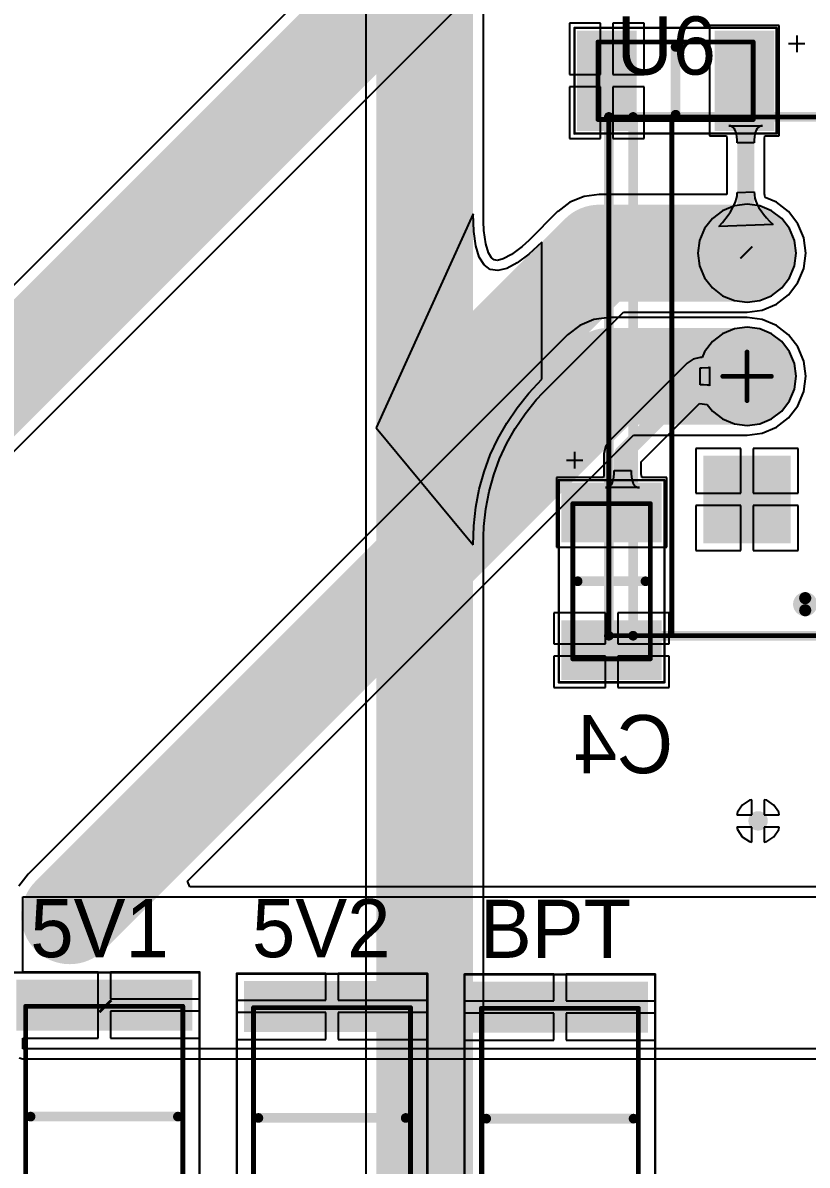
# Model space of a CAD drawing. Header units: millimetres. Extents: x 0.26 to 7.33, y 1.06 to 4.59.
# Drawn here: x 0.868 to 1.505, y 2.622 to 3.55 of the extents above; entities that cross this region are included whole.
import ezdxf

# ---------------------------------------------------------------- set-up
doc = ezdxf.new("R2010")
doc.units = ezdxf.units.MM
doc.header["$MEASUREMENT"] = 0
for name, color, linetype in [('BottomLayer', 5, 'Continuous'), ('BottomOverlay', 54, 'Continuous'), ('BottomPaste', 16, 'Continuous'), ('BottomSolder', 6, 'Continuous'), ('Mechanical13', 56, 'Continuous'), ('Mechanical15', 56, 'Continuous'), ('Mechanical16', 56, 'Continuous'), ('MultiLayer', 9, 'Continuous'), ('PadHoleLayer', 156, 'Continuous'), ('TopLayer', 1, 'Continuous'), ('TopOverlay', 2, 'Continuous'), ('TopPaste', 8, 'Continuous'), ('TopSolder', 216, 'Continuous'), ('ViaHoleLayer', 16, 'Continuous')]:
    doc.layers.add(name, color=color, linetype=linetype)

# ---------------------------------------------------------------- blocks, each defined once
blk = doc.blocks.new('FUSC4632X85N_33')
at = {"layer": 'Mechanical15', "const_width": 0.00394}
for points in [[(-0.08957, -0.06378), (-0.08957, 0.06378)], [(0.08957, 0.06378), (-0.08957, 0.06378)], [(0.08957, -0.06378), (0.08957, 0.06378)], [(0.08957, -0.06378), (-0.08957, -0.06378)]]:
    blk.add_lwpolyline(points, dxfattribs=at)
at = {"layer": 'Mechanical15', "const_width": 0.00197}
for points in [[(-0.09055, 0.06378, 1), (-0.08858, 0.06378, 1)], [(-0.09055, 0.06378, 1), (-0.08858, 0.06378, 1)], [(0.08858, 0.06378, 1), (0.09055, 0.06378, 1)], [(0.08858, 0.06378, 1), (0.09055, 0.06378, 1)], [(-0.09055, -0.06378, 1), (-0.08858, -0.06378, 1)], [(-0.09055, -0.06378, 1), (-0.08858, -0.06378, 1)], [(0.08858, -0.06378, 1), (0.09055, -0.06378, 1)], [(0.08858, -0.06378, 1), (0.09055, -0.06378, 1)]]:
    blk.add_lwpolyline(points, format="xyb", close=True, dxfattribs=at)
at = {"layer": 'Mechanical16', "const_width": 0.00197}
for points in [[(-0.11713, -0.07736), (-0.11713, 0.07736)], [(0.11713, 0.07736), (-0.11713, 0.07736)], [(0.11713, -0.07736), (0.11713, 0.07736)], [(0.11713, -0.07736), (-0.11713, -0.07736)]]:
    blk.add_lwpolyline(points, dxfattribs=at)
at = {"layer": 'Mechanical16', "const_width": 0.000984}
for points in [[(-0.11762, 0.07736, 1), (-0.11663, 0.07736, 1)], [(-0.11762, 0.07736, 1), (-0.11663, 0.07736, 1)], [(0.11663, 0.07736, 1), (0.11762, 0.07736, 1)], [(0.11663, 0.07736, 1), (0.11762, 0.07736, 1)], [(-0.11762, -0.07736, 1), (-0.11663, -0.07736, 1)], [(-0.11762, -0.07736, 1), (-0.11663, -0.07736, 1)], [(0.11663, -0.07736, 1), (0.11762, -0.07736, 1)], [(0.11663, -0.07736, 1), (0.11762, -0.07736, 1)]]:
    blk.add_lwpolyline(points, format="xyb", close=True, dxfattribs=at)
at = {"layer": 'TopLayer'}
for points in [[(-0.07382, -0.06752), (-0.07382, 0.06752), (-0.10728, -0.06752), (-0.10728, 0.06752)], [(0.10728, -0.06752), (0.10728, 0.06752), (0.07382, -0.06752), (0.07382, 0.06752)]]:
    blk.add_solid(points, dxfattribs=at)
at = {"layer": 'TopOverlay', "const_width": 0.00787}
blk.add_lwpolyline([(0, -0.05984), (0, 0.05984)], dxfattribs=at)
at = {"layer": 'TopOverlay', "const_width": 0.00394}
for points in [[(-0.00197, 0.05984, 1), (0.00197, 0.05984, 1)], [(-0.00197, -0.05984, 1), (0.00197, -0.05984, 1)]]:
    blk.add_lwpolyline(points, format="xyb", close=True, dxfattribs=at)
at = {"layer": 'TopPaste'}
for points in [[(-0.07382, -0.06752), (-0.07382, 0.06752), (-0.10728, -0.06752), (-0.10728, 0.06752)], [(0.10728, -0.06752), (0.10728, 0.06752), (0.07382, -0.06752), (0.07382, 0.06752)]]:
    blk.add_solid(points, dxfattribs=at)
at = {"layer": 'TopSolder'}
for points in [[(-0.06982, -0.07152), (-0.06982, 0.07152), (-0.11128, -0.07152), (-0.11128, 0.07152)], [(0.11128, -0.07152), (0.11128, 0.07152), (0.06982, -0.07152), (0.06982, 0.07152)]]:
    blk.add_solid(points, dxfattribs=at)
blk = doc.blocks.new('FUSC4632X85N_34')
at = {"layer": 'Mechanical15', "const_width": 0.00394}
for points in [[(-0.08957, -0.06378), (-0.08957, 0.06378)], [(0.08957, 0.06378), (-0.08957, 0.06378)], [(0.08957, -0.06378), (0.08957, 0.06378)], [(0.08957, -0.06378), (-0.08957, -0.06378)]]:
    blk.add_lwpolyline(points, dxfattribs=at)
at = {"layer": 'Mechanical15', "const_width": 0.00197}
for points in [[(-0.09055, 0.06378, 1), (-0.08858, 0.06378, 1)], [(-0.09055, 0.06378, 1), (-0.08858, 0.06378, 1)], [(0.08858, 0.06378, 1), (0.09055, 0.06378, 1)], [(0.08858, 0.06378, 1), (0.09055, 0.06378, 1)], [(-0.09055, -0.06378, 1), (-0.08858, -0.06378, 1)], [(-0.09055, -0.06378, 1), (-0.08858, -0.06378, 1)], [(0.08858, -0.06378, 1), (0.09055, -0.06378, 1)], [(0.08858, -0.06378, 1), (0.09055, -0.06378, 1)]]:
    blk.add_lwpolyline(points, format="xyb", close=True, dxfattribs=at)
at = {"layer": 'Mechanical16', "const_width": 0.00197}
for points in [[(-0.11713, -0.07736), (-0.11713, 0.07736)], [(0.11713, 0.07736), (-0.11713, 0.07736)], [(0.11713, -0.07736), (0.11713, 0.07736)], [(0.11713, -0.07736), (-0.11713, -0.07736)]]:
    blk.add_lwpolyline(points, dxfattribs=at)
at = {"layer": 'Mechanical16', "const_width": 0.000984}
for points in [[(-0.11762, 0.07736, 1), (-0.11663, 0.07736, 1)], [(-0.11762, 0.07736, 1), (-0.11663, 0.07736, 1)], [(0.11663, 0.07736, 1), (0.11762, 0.07736, 1)], [(0.11663, 0.07736, 1), (0.11762, 0.07736, 1)], [(-0.11762, -0.07736, 1), (-0.11663, -0.07736, 1)], [(-0.11762, -0.07736, 1), (-0.11663, -0.07736, 1)], [(0.11663, -0.07736, 1), (0.11762, -0.07736, 1)], [(0.11663, -0.07736, 1), (0.11762, -0.07736, 1)]]:
    blk.add_lwpolyline(points, format="xyb", close=True, dxfattribs=at)
at = {"layer": 'TopLayer'}
for points in [[(-0.07382, -0.06752), (-0.07382, 0.06752), (-0.10728, -0.06752), (-0.10728, 0.06752)], [(0.10728, -0.06752), (0.10728, 0.06752), (0.07382, -0.06752), (0.07382, 0.06752)]]:
    blk.add_solid(points, dxfattribs=at)
at = {"layer": 'TopOverlay', "const_width": 0.00787}
blk.add_lwpolyline([(0, -0.05984), (0, 0.05984)], dxfattribs=at)
at = {"layer": 'TopOverlay', "const_width": 0.00394}
for points in [[(-0.00197, 0.05984, 1), (0.00197, 0.05984, 1)], [(-0.00197, -0.05984, 1), (0.00197, -0.05984, 1)]]:
    blk.add_lwpolyline(points, format="xyb", close=True, dxfattribs=at)
at = {"layer": 'TopPaste'}
for points in [[(-0.07382, -0.06752), (-0.07382, 0.06752), (-0.10728, -0.06752), (-0.10728, 0.06752)], [(0.10728, -0.06752), (0.10728, 0.06752), (0.07382, -0.06752), (0.07382, 0.06752)]]:
    blk.add_solid(points, dxfattribs=at)
at = {"layer": 'TopSolder'}
for points in [[(-0.06982, -0.07152), (-0.06982, 0.07152), (-0.11128, -0.07152), (-0.11128, 0.07152)], [(0.11128, -0.07152), (0.11128, 0.07152), (0.06982, -0.07152), (0.06982, 0.07152)]]:
    blk.add_solid(points, dxfattribs=at)
blk = doc.blocks.new('FUSC4632X85N_38')
at = {"layer": 'Mechanical15', "const_width": 0.00394}
for points in [[(-0.08957, -0.06378), (-0.08957, 0.06378)], [(0.08957, 0.06378), (-0.08957, 0.06378)], [(0.08957, -0.06378), (0.08957, 0.06378)], [(0.08957, -0.06378), (-0.08957, -0.06378)]]:
    blk.add_lwpolyline(points, dxfattribs=at)
at = {"layer": 'Mechanical15', "const_width": 0.00197}
for points in [[(-0.09055, 0.06378, 1), (-0.08858, 0.06378, 1)], [(-0.09055, 0.06378, 1), (-0.08858, 0.06378, 1)], [(0.08858, 0.06378, 1), (0.09055, 0.06378, 1)], [(0.08858, 0.06378, 1), (0.09055, 0.06378, 1)], [(-0.09055, -0.06378, 1), (-0.08858, -0.06378, 1)], [(-0.09055, -0.06378, 1), (-0.08858, -0.06378, 1)], [(0.08858, -0.06378, 1), (0.09055, -0.06378, 1)], [(0.08858, -0.06378, 1), (0.09055, -0.06378, 1)]]:
    blk.add_lwpolyline(points, format="xyb", close=True, dxfattribs=at)
at = {"layer": 'Mechanical16', "const_width": 0.00197}
for points in [[(-0.11713, -0.07736), (-0.11713, 0.07736)], [(0.11713, 0.07736), (-0.11713, 0.07736)], [(0.11713, -0.07736), (0.11713, 0.07736)], [(0.11713, -0.07736), (-0.11713, -0.07736)]]:
    blk.add_lwpolyline(points, dxfattribs=at)
at = {"layer": 'Mechanical16', "const_width": 0.000984}
for points in [[(-0.11762, 0.07736, 1), (-0.11663, 0.07736, 1)], [(-0.11762, 0.07736, 1), (-0.11663, 0.07736, 1)], [(0.11663, 0.07736, 1), (0.11762, 0.07736, 1)], [(0.11663, 0.07736, 1), (0.11762, 0.07736, 1)], [(-0.11762, -0.07736, 1), (-0.11663, -0.07736, 1)], [(-0.11762, -0.07736, 1), (-0.11663, -0.07736, 1)], [(0.11663, -0.07736, 1), (0.11762, -0.07736, 1)], [(0.11663, -0.07736, 1), (0.11762, -0.07736, 1)]]:
    blk.add_lwpolyline(points, format="xyb", close=True, dxfattribs=at)
at = {"layer": 'TopLayer'}
for points in [[(-0.07382, -0.06752), (-0.07382, 0.06752), (-0.10728, -0.06752), (-0.10728, 0.06752)], [(0.10728, -0.06752), (0.10728, 0.06752), (0.07382, -0.06752), (0.07382, 0.06752)]]:
    blk.add_solid(points, dxfattribs=at)
at = {"layer": 'TopOverlay', "const_width": 0.00787}
blk.add_lwpolyline([(0, -0.05984), (0, 0.05984)], dxfattribs=at)
at = {"layer": 'TopOverlay', "const_width": 0.00394}
for points in [[(-0.00197, 0.05984, 1), (0.00197, 0.05984, 1)], [(-0.00197, -0.05984, 1), (0.00197, -0.05984, 1)]]:
    blk.add_lwpolyline(points, format="xyb", close=True, dxfattribs=at)
at = {"layer": 'TopPaste'}
for points in [[(-0.07382, -0.06752), (-0.07382, 0.06752), (-0.10728, -0.06752), (-0.10728, 0.06752)], [(0.10728, -0.06752), (0.10728, 0.06752), (0.07382, -0.06752), (0.07382, 0.06752)]]:
    blk.add_solid(points, dxfattribs=at)
at = {"layer": 'TopSolder'}
for points in [[(-0.06982, -0.07152), (-0.06982, 0.07152), (-0.11128, -0.07152), (-0.11128, 0.07152)], [(0.11128, -0.07152), (0.11128, 0.07152), (0.06982, -0.07152), (0.06982, 0.07152)]]:
    blk.add_solid(points, dxfattribs=at)
blk = doc.blocks.new('P__C__1206_B_43')
at = {"layer": 'BottomLayer'}
for points in [[(-0.07618, 0.03681), (-0.07618, -0.03681), (-0.03563, 0.03681), (-0.03563, -0.03681)], [(0.03563, 0.03681), (0.03563, -0.03681), (0.07618, 0.03681), (0.07618, -0.03681)]]:
    blk.add_solid(points, dxfattribs=at)
at = {"layer": 'BottomOverlay'}
for p, q in [((-0.09834, -0.03666), (-0.09834, -0.02333)), ((-0.105, -0.03), (-0.09167, -0.03))]:
    blk.add_line(p, q, dxfattribs=at)
at = {"layer": 'BottomOverlay', "const_width": 0.00787}
blk.add_lwpolyline([(0, -0.02756), (0, 0.02756)], dxfattribs=at)
at = {"layer": 'BottomOverlay', "const_width": 0.00394}
for points in [[(-0.00197, 0.02756, 1), (0.00197, 0.02756, 1)], [(-0.00197, -0.02756, 1), (0.00197, -0.02756, 1)]]:
    blk.add_lwpolyline(points, format="xyb", close=True, dxfattribs=at)
at = {"layer": 'BottomPaste'}
for points in [[(-0.07618, 0.03681), (-0.07618, -0.03681), (-0.03563, 0.03681), (-0.03563, -0.03681)], [(0.03563, 0.03681), (0.03563, -0.03681), (0.07618, 0.03681), (0.07618, -0.03681)]]:
    blk.add_solid(points, dxfattribs=at)
at = {"layer": 'BottomSolder'}
for points in [[(-0.08018, 0.04081), (-0.08018, -0.04081), (-0.03163, 0.04081), (-0.03163, -0.04081)], [(0.03163, 0.04081), (0.03163, -0.04081), (0.08018, 0.04081), (0.08018, -0.04081)]]:
    blk.add_solid(points, dxfattribs=at)
at = {"layer": 'Mechanical15', "const_width": 0.00394}
for points in [[(0.06299, 0.0315), (-0.06299, 0.0315)], [(-0.06299, -0.0315), (-0.06299, 0.0315)], [(0.06299, -0.0315), (0.06299, 0.0315)], [(0.06299, -0.0315), (-0.06299, -0.0315)]]:
    blk.add_lwpolyline(points, dxfattribs=at)
at = {"layer": 'Mechanical15', "const_width": 0.00197}
for points in [[(-0.06398, 0.0315, 1), (-0.06201, 0.0315, 1)], [(-0.06398, 0.0315, 1), (-0.06201, 0.0315, 1)], [(0.06201, 0.0315, 1), (0.06398, 0.0315, 1)], [(0.06201, 0.0315, 1), (0.06398, 0.0315, 1)], [(-0.06398, -0.0315, 1), (-0.06201, -0.0315, 1)], [(-0.06398, -0.0315, 1), (-0.06201, -0.0315, 1)], [(0.06201, -0.0315, 1), (0.06398, -0.0315, 1)], [(0.06201, -0.0315, 1), (0.06398, -0.0315, 1)]]:
    blk.add_lwpolyline(points, format="xyb", close=True, dxfattribs=at)
at = {"layer": 'Mechanical16', "const_width": 0.00197}
for points in [[(0.08209, 0.04291), (-0.08209, 0.04291)], [(-0.08209, -0.04291), (-0.08209, 0.04291)], [(0.08209, -0.04291), (0.08209, 0.04291)], [(0.08209, -0.04291), (-0.08209, -0.04291)]]:
    blk.add_lwpolyline(points, dxfattribs=at)
at = {"layer": 'Mechanical16', "const_width": 0.000984}
for points in [[(-0.08258, 0.04291, 1), (-0.08159, 0.04291, 1)], [(-0.08258, 0.04291, 1), (-0.08159, 0.04291, 1)], [(0.08159, 0.04291, 1), (0.08258, 0.04291, 1)], [(0.08159, 0.04291, 1), (0.08258, 0.04291, 1)], [(-0.08258, -0.04291, 1), (-0.08159, -0.04291, 1)], [(-0.08258, -0.04291, 1), (-0.08159, -0.04291, 1)], [(0.08159, -0.04291, 1), (0.08258, -0.04291, 1)], [(0.08159, -0.04291, 1), (0.08258, -0.04291, 1)]]:
    blk.add_lwpolyline(points, format="xyb", close=True, dxfattribs=at)
blk = doc.blocks.new('P__C__1206_B_54')
at = {"layer": 'BottomLayer'}
for points in [[(-0.07618, 0.03681), (-0.07618, -0.03681), (-0.03563, 0.03681), (-0.03563, -0.03681)], [(0.03563, 0.03681), (0.03563, -0.03681), (0.07618, 0.03681), (0.07618, -0.03681)]]:
    blk.add_solid(points, dxfattribs=at)
at = {"layer": 'BottomOverlay'}
for p, q in [((-0.09834, -0.03666), (-0.09834, -0.02333)), ((-0.105, -0.03), (-0.09167, -0.03))]:
    blk.add_line(p, q, dxfattribs=at)
at = {"layer": 'BottomOverlay', "const_width": 0.00787}
blk.add_lwpolyline([(0, 0.02756), (0, -0.02756)], dxfattribs=at)
at = {"layer": 'BottomOverlay', "const_width": 0.00394}
for points in [[(-0.00197, 0.02756, 1), (0.00197, 0.02756, 1)], [(-0.00197, -0.02756, 1), (0.00197, -0.02756, 1)]]:
    blk.add_lwpolyline(points, format="xyb", close=True, dxfattribs=at)
at = {"layer": 'BottomPaste'}
for points in [[(-0.07618, 0.03681), (-0.07618, -0.03681), (-0.03563, 0.03681), (-0.03563, -0.03681)], [(0.03563, 0.03681), (0.03563, -0.03681), (0.07618, 0.03681), (0.07618, -0.03681)]]:
    blk.add_solid(points, dxfattribs=at)
at = {"layer": 'BottomSolder'}
for points in [[(-0.08018, 0.04081), (-0.08018, -0.04081), (-0.03163, 0.04081), (-0.03163, -0.04081)], [(0.03163, 0.04081), (0.03163, -0.04081), (0.08018, 0.04081), (0.08018, -0.04081)]]:
    blk.add_solid(points, dxfattribs=at)
at = {"layer": 'Mechanical15', "const_width": 0.00394}
for points in [[(0.06299, 0.0315), (-0.06299, 0.0315)], [(-0.06299, 0.0315), (-0.06299, -0.0315)], [(0.06299, 0.0315), (0.06299, -0.0315)], [(0.06299, -0.0315), (-0.06299, -0.0315)]]:
    blk.add_lwpolyline(points, dxfattribs=at)
at = {"layer": 'Mechanical15', "const_width": 0.00197}
for points in [[(-0.06398, 0.0315, 1), (-0.06201, 0.0315, 1)], [(-0.06398, 0.0315, 1), (-0.06201, 0.0315, 1)], [(0.06201, 0.0315, 1), (0.06398, 0.0315, 1)], [(0.06201, 0.0315, 1), (0.06398, 0.0315, 1)], [(-0.06398, -0.0315, 1), (-0.06201, -0.0315, 1)], [(-0.06398, -0.0315, 1), (-0.06201, -0.0315, 1)], [(0.06201, -0.0315, 1), (0.06398, -0.0315, 1)], [(0.06201, -0.0315, 1), (0.06398, -0.0315, 1)]]:
    blk.add_lwpolyline(points, format="xyb", close=True, dxfattribs=at)
at = {"layer": 'Mechanical16', "const_width": 0.00197}
for points in [[(0.08209, 0.04291), (-0.08209, 0.04291)], [(-0.08209, 0.04291), (-0.08209, -0.04291)], [(0.08209, 0.04291), (0.08209, -0.04291)], [(0.08209, -0.04291), (-0.08209, -0.04291)]]:
    blk.add_lwpolyline(points, dxfattribs=at)
at = {"layer": 'Mechanical16', "const_width": 0.000984}
for points in [[(-0.08258, 0.04291, 1), (-0.08159, 0.04291, 1)], [(-0.08258, 0.04291, 1), (-0.08159, 0.04291, 1)], [(0.08159, 0.04291, 1), (0.08258, 0.04291, 1)], [(0.08159, 0.04291, 1), (0.08258, 0.04291, 1)], [(-0.08258, -0.04291, 1), (-0.08159, -0.04291, 1)], [(-0.08258, -0.04291, 1), (-0.08159, -0.04291, 1)], [(0.08159, -0.04291, 1), (0.08258, -0.04291, 1)], [(0.08159, -0.04291, 1), (0.08258, -0.04291, 1)]]:
    blk.add_lwpolyline(points, format="xyb", close=True, dxfattribs=at)
blk = doc.blocks.new('T03B_133')
at = {"layer": 'BottomLayer', "const_width": 0.0315}
for points in [[(-0.01575, 0, 1), (0.01575, 0, 1)], [(0.08425, 0, 1), (0.11575, 0, 1)]]:
    blk.add_lwpolyline(points, format="xyb", close=True, dxfattribs=at)
at = {"layer": 'BottomLayer'}
blk.add_solid([(-0.1315, -0.0315), (-0.0685, -0.0315), (-0.1315, 0.0315), (-0.0685, 0.0315)], dxfattribs=at)
at = {"layer": 'BottomSolder', "const_width": 0.0355}
for points in [[(-0.01775, 0, 1), (0.01775, 0, 1)], [(0.08225, 0, 1), (0.11775, 0, 1)]]:
    blk.add_lwpolyline(points, format="xyb", close=True, dxfattribs=at)
at = {"layer": 'BottomSolder'}
blk.add_solid([(-0.1355, -0.0355), (-0.0645, -0.0355), (-0.1355, 0.0355), (-0.0645, 0.0355)], dxfattribs=at)
at = {"layer": 'Mechanical13', "const_width": 0.00394}
for points in [[(-0.21063, 0.1122), (0.21063, 0.1122)], [(-0.21063, 0.1122), (-0.21063, -0.07283)], [(0.21063, 0.1122), (0.21063, -0.07283)], [(-0.21063, 0.06102), (0.21063, 0.06102)], [(-0.21063, -0.07283), (0.21063, -0.07283)]]:
    blk.add_lwpolyline(points, dxfattribs=at)
at = {"layer": 'Mechanical13', "const_width": 0.00197}
for points in [[(-0.21161, 0.1122, 1), (-0.20965, 0.1122, 1)], [(-0.21161, 0.1122, 1), (-0.20965, 0.1122, 1)], [(0.20965, 0.1122, 1), (0.21161, 0.1122, 1)], [(0.20965, 0.1122, 1), (0.21161, 0.1122, 1)], [(-0.21161, 0.06102, 1), (-0.20965, 0.06102, 1)], [(0.20965, 0.06102, 1), (0.21161, 0.06102, 1)], [(-0.21161, -0.07283, 1), (-0.20965, -0.07283, 1)], [(-0.21161, -0.07283, 1), (-0.20965, -0.07283, 1)], [(0.20965, -0.07283, 1), (0.21161, -0.07283, 1)], [(0.20965, -0.07283, 1), (0.21161, -0.07283, 1)]]:
    blk.add_lwpolyline(points, format="xyb", close=True, dxfattribs=at)
at = {"layer": 'Mechanical15', "const_width": 0.00394}
for points in [[(0, 0.01969), (0, -0.01969)], [(-0.01969, 0), (0.01969, 0)]]:
    blk.add_lwpolyline(points, dxfattribs=at)
at = {"layer": 'Mechanical15', "const_width": 0.00197}
for points in [[(-0.00098, 0.01969, 1), (0.00098, 0.01969, 1)], [(-0.02067, 0, 1), (-0.0187, 0, 1)], [(0.0187, 0, 1), (0.02067, 0, 1)], [(-0.00098, -0.01969, 1), (0.00098, -0.01969, 1)]]:
    blk.add_lwpolyline(points, format="xyb", close=True, dxfattribs=at)
at = {"layer": 'MultiLayer', "const_width": 0.0315}
for points in [[(-0.01575, 0, 1), (0.01575, 0, 1)], [(0.08425, 0, 1), (0.11575, 0, 1)]]:
    blk.add_lwpolyline(points, format="xyb", close=True, dxfattribs=at)
at = {"layer": 'MultiLayer'}
blk.add_solid([(-0.1315, -0.0315), (-0.0685, -0.0315), (-0.1315, 0.0315), (-0.0685, 0.0315)], dxfattribs=at)
at = {"layer": 'PadHoleLayer', "const_width": 0.01969}
for points in [[(-0.10984, 0, 1), (-0.09016, 0, 1)], [(-0.00984, 0, 1), (0.00984, 0, 1)], [(0.09016, 0, 1), (0.10984, 0, 1)]]:
    blk.add_lwpolyline(points, format="xyb", close=True, dxfattribs=at)
at = {"layer": 'TopLayer', "const_width": 0.0315}
for points in [[(-0.01575, 0, 1), (0.01575, 0, 1)], [(0.08425, 0, 1), (0.11575, 0, 1)]]:
    blk.add_lwpolyline(points, format="xyb", close=True, dxfattribs=at)
at = {"layer": 'TopLayer'}
blk.add_solid([(-0.1315, -0.0315), (-0.0685, -0.0315), (-0.1315, 0.0315), (-0.0685, 0.0315)], dxfattribs=at)
at = {"layer": 'TopOverlay', "const_width": 0.00787}
for points in [[(-0.21063, 0.1122), (-0.21063, -0.07283)], [(-0.21063, 0.1122), (0.21063, 0.1122)], [(0.21063, 0.1122), (0.21063, -0.07283)], [(-0.21063, 0.09252), (0.21063, 0.09252)], [(-0.21063, -0.07283), (0.21063, -0.07283)]]:
    blk.add_lwpolyline(points, dxfattribs=at)
at = {"layer": 'TopOverlay'}
for points, const_width in [([(-0.2126, 0.1122, 1), (-0.20866, 0.1122, 1)], 0.00394), ([(-0.2126, 0.1122, 1), (-0.20866, 0.1122, 1)], 0.00394), ([(0.20866, 0.1122, 1), (0.2126, 0.1122, 1)], 0.00394), ([(0.20866, 0.1122, 1), (0.2126, 0.1122, 1)], 0.00394), ([(-0.2126, 0.09252, 1), (-0.20866, 0.09252, 1)], 0.00394), ([(0.20866, 0.09252, 1), (0.2126, 0.09252, 1)], 0.00394), ([(-0.18012, -0.04724, 1), (-0.18996, -0.04724, 1)], 0.00984), ([(-0.19242, -0.04724, 1), (-0.1875, -0.04724, 1)], 0.00492), ([(-0.18258, -0.04724, 1), (-0.17766, -0.04724, 1)], 0.00492), ([(-0.2126, -0.07283, 1), (-0.20866, -0.07283, 1)], 0.00394), ([(-0.2126, -0.07283, 1), (-0.20866, -0.07283, 1)], 0.00394), ([(0.20866, -0.07283, 1), (0.2126, -0.07283, 1)], 0.00394), ([(0.20866, -0.07283, 1), (0.2126, -0.07283, 1)], 0.00394)]:
    blk.add_lwpolyline(points, format="xyb", close=True, dxfattribs=dict(at, const_width=const_width))
at = {"layer": 'TopSolder', "const_width": 0.0355}
for points in [[(-0.01775, 0, 1), (0.01775, 0, 1)], [(0.08225, 0, 1), (0.11775, 0, 1)]]:
    blk.add_lwpolyline(points, format="xyb", close=True, dxfattribs=at)
at = {"layer": 'TopSolder'}
blk.add_solid([(-0.1355, -0.0355), (-0.0645, -0.0355), (-0.1355, 0.0355), (-0.0645, 0.0355)], dxfattribs=at)

msp = doc.modelspace()

# ---------------------------------------------------------------- linework, layer by layer
at = {"layer": 'BottomLayer'}
for p, q in [((1.14642, 3.7172), (1.14642, 3.239)), ((1.24198, 3.38862), (1.24198, 3.69741)), ((1.33709, 3.54981), (1.31182, 3.54981)), ((1.31182, 3.54981), (1.31182, 3.508)), ((1.33709, 3.508), (1.33709, 3.54981)), ((1.37237, 3.54981), (1.34709, 3.54981)), ((1.34709, 3.54981), (1.34709, 3.508)), ((1.37237, 3.508), (1.37237, 3.54981)), ((1.48218, 3.54781), (1.42563, 3.54781)), ((1.42563, 3.54781), (1.42563, 3.45819)), ((1.48218, 3.45819), (1.48218, 3.54781)), ((1.31182, 3.508), (1.33709, 3.508)), ((1.34709, 3.508), (1.37237, 3.508)), ((1.33709, 3.498), (1.31182, 3.498)), ((1.31182, 3.498), (1.31182, 3.45619)), ((1.33709, 3.45619), (1.33709, 3.498)), ((1.37237, 3.498), (1.34709, 3.498)), ((1.34709, 3.498), (1.34709, 3.45619)), ((1.37237, 3.45619), (1.37237, 3.498)), ((1.44244, 3.46629), (1.44113, 3.46643)), ((1.44113, 3.46643), (1.46869, 3.46643)), ((1.44361, 3.46587), (1.44244, 3.46629)), ((1.44464, 3.46518), (1.44361, 3.46587)), ((1.44554, 3.46421), (1.44464, 3.46518)), ((1.44629, 3.46295), (1.44554, 3.46421)), ((1.44691, 3.46143), (1.44629, 3.46295)), ((1.4474, 3.45962), (1.44691, 3.46143)), ((1.4629, 3.46143), (1.46242, 3.45962)), ((1.46352, 3.46295), (1.4629, 3.46143)), ((1.46428, 3.46421), (1.46352, 3.46295)), ((1.46517, 3.46518), (1.46428, 3.46421)), ((1.4662, 3.46587), (1.46517, 3.46518)), ((1.46738, 3.46629), (1.4662, 3.46587)), ((1.46869, 3.46643), (1.46738, 3.46629)), ((1.31182, 3.45619), (1.33709, 3.45619)), ((1.34709, 3.45619), (1.37237, 3.45619)), ((1.42563, 3.45819), (1.43934, 3.45819)), ((1.43934, 3.45819), (1.43941, 3.4579)), ((1.43941, 3.4579), (1.43964, 3.45651)), ((1.43964, 3.45651), (1.43972, 3.45557)), ((1.43972, 3.45557), (1.43972, 3.41078)), ((1.44774, 3.45753), (1.4474, 3.45962)), ((1.44795, 3.45517), (1.44774, 3.45753)), ((1.44802, 3.45253), (1.44795, 3.45517)), ((1.4618, 3.45253), (1.44802, 3.45253)), ((1.46186, 3.45517), (1.4618, 3.45253)), ((1.46207, 3.45753), (1.46186, 3.45517)), ((1.46242, 3.45962), (1.46207, 3.45753)), ((1.47009, 3.45557), (1.47017, 3.45651)), ((1.47009, 3.41119), (1.47009, 3.45557)), ((1.47017, 3.45651), (1.4704, 3.4579)), ((1.4704, 3.4579), (1.47048, 3.45819)), ((1.47048, 3.45819), (1.48218, 3.45819)), ((1.31211, 3.40438), (1.30222, 3.39678)), ((1.32363, 3.40915), (1.31211, 3.40438)), ((1.336, 3.41078), (1.32363, 3.40915)), ((1.43972, 3.41078), (1.336, 3.41078)), ((1.336, 3.41078), (1.336, 3.41078)), ((1.44564, 3.40215), (1.44668, 3.40481)), ((1.44668, 3.40481), (1.44742, 3.4074)), ((1.44742, 3.4074), (1.44787, 3.40992)), ((1.44787, 3.40992), (1.44802, 3.41236)), ((1.44802, 3.41236), (1.4618, 3.41286)), ((1.4618, 3.41286), (1.46195, 3.41034)), ((1.46195, 3.41034), (1.46241, 3.4078)), ((1.46241, 3.4078), (1.46319, 3.40522)), ((1.46319, 3.40522), (1.46427, 3.40261)), ((1.47036, 3.40971), (1.47009, 3.41119)), ((1.47083, 3.40813), (1.47036, 3.40971)), ((1.47989, 3.40438), (1.47083, 3.40813)), ((1.48978, 3.39678), (1.47989, 3.40438)), ((1.30221, 3.39678), (1.2788, 3.37337)), ((1.30222, 3.39678), (1.30221, 3.39678)), ((1.44075, 3.39375), (1.44268, 3.39662)), ((1.44268, 3.39662), (1.44431, 3.39942)), ((1.44431, 3.39942), (1.44564, 3.40215)), ((1.46427, 3.40261), (1.46566, 3.39996)), ((1.46566, 3.39996), (1.46736, 3.39729)), ((1.46736, 3.39729), (1.46937, 3.39458)), ((1.49738, 3.38689), (1.48978, 3.39678)), ((1.23357, 3.39498), (1.15483, 3.2212)), ((1.23412, 3.38058), (1.23357, 3.39498)), ((1.24226, 3.38132), (1.24198, 3.38862)), ((1.43318, 3.38471), (1.436, 3.38779)), ((1.47725, 3.38625), (1.43318, 3.38471)), ((1.436, 3.38779), (1.44075, 3.39375)), ((1.46937, 3.39458), (1.47169, 3.39183)), ((1.47169, 3.39183), (1.47432, 3.38905)), ((1.47432, 3.38905), (1.47725, 3.38625)), ((1.50215, 3.37537), (1.49738, 3.38689)), ((1.23579, 3.36887), (1.23412, 3.38058)), ((1.24378, 3.37065), (1.24226, 3.38132)), ((1.23858, 3.35984), (1.23579, 3.36887)), ((1.24607, 3.36323), (1.24378, 3.37065)), ((1.27343, 3.3684), (1.26482, 3.36194)), ((1.2788, 3.37337), (1.27343, 3.3684)), ((1.28924, 3.37192), (1.27867, 3.36213)), ((1.28924, 3.26057), (1.28924, 3.37192)), ((1.50378, 3.363), (1.50215, 3.37537)), ((1.24248, 3.3535), (1.23858, 3.35984)), ((1.24858, 3.35914), (1.24607, 3.36323)), ((1.2507, 3.3576), (1.24858, 3.35914)), ((1.25795, 3.35831), (1.25329, 3.35719)), ((1.26482, 3.36194), (1.25795, 3.35831)), ((1.27867, 3.36213), (1.2692, 3.35503)), ((1.50215, 3.35063), (1.50378, 3.363)), ((1.24749, 3.34985), (1.24248, 3.3535)), ((1.25361, 3.34889), (1.24749, 3.34985)), ((1.25329, 3.35719), (1.2507, 3.3576)), ((1.26085, 3.35061), (1.25361, 3.34889)), ((1.2692, 3.35503), (1.26085, 3.35061)), ((1.49738, 3.33911), (1.50215, 3.35063)), ((1.48978, 3.32922), (1.49738, 3.33911)), ((1.46837, 3.31685), (1.47989, 3.32162)), ((1.47989, 3.32162), (1.48978, 3.32922)), ((1.29033, 3.24976), (1.35579, 3.31522)), ((1.35579, 3.31522), (1.456, 3.31522)), ((1.456, 3.31522), (1.46837, 3.31685)), ((1.456, 3.30284), (1.44569, 3.30148)), ((1.46631, 3.30148), (1.456, 3.30284)), ((1.43608, 3.2975), (1.42783, 3.29117)), ((1.44569, 3.30148), (1.43608, 3.2975)), ((1.47592, 3.2975), (1.46631, 3.30148)), ((1.48417, 3.29117), (1.47592, 3.2975)), ((1.42783, 3.29117), (1.4215, 3.28292)), ((1.4905, 3.28292), (1.48417, 3.29117)), ((1.41219, 3.27703), (1.40727, 3.27373)), ((1.418, 3.27818), (1.41219, 3.27703)), ((1.41954, 3.27818), (1.418, 3.27818)), ((1.4215, 3.28292), (1.41954, 3.27818)), ((1.49448, 3.27331), (1.4905, 3.28292)), ((1.40726, 3.27373), (1.34424, 3.21071)), ((1.40727, 3.27373), (1.40726, 3.27373)), ((1.418, 3.26989), (1.41938, 3.2699)), ((1.418, 3.25611), (1.418, 3.26989)), ((1.41938, 3.2699), (1.42469, 3.27023)), ((1.42469, 3.27023), (1.42508, 3.27034)), ((1.42508, 3.27034), (1.42533, 3.27046)), ((1.42533, 3.27046), (1.42543, 3.27059)), ((1.42543, 3.27059), (1.42543, 3.25541)), ((1.49584, 3.263), (1.49448, 3.27331)), ((1.27867, 3.2492), (1.28924, 3.26057)), ((1.42062, 3.25608), (1.418, 3.25611)), ((1.42349, 3.25594), (1.42062, 3.25608)), ((1.42416, 3.25586), (1.42349, 3.25594)), ((1.49448, 3.25269), (1.49584, 3.263)), ((1.2692, 3.23737), (1.27867, 3.2492)), ((1.28484, 3.24387), (1.29033, 3.24976)), ((1.42469, 3.25577), (1.42416, 3.25586)), ((1.42508, 3.25566), (1.42469, 3.25577)), ((1.42533, 3.25554), (1.42508, 3.25566)), ((1.42543, 3.25541), (1.42533, 3.25554)), ((1.4905, 3.24308), (1.49448, 3.25269)), ((1.14642, 3.239), (1.14642, 3.239)), ((1.14642, 3.239), (1.14642, 2.0708)), ((1.26085, 3.22508), (1.2692, 3.23737)), ((1.27577, 3.23252), (1.28484, 3.24387)), ((1.37016, 3.19369), (1.41732, 3.24085)), ((1.41732, 3.24085), (1.42372, 3.24018)), ((1.42372, 3.24018), (1.42783, 3.23483)), ((1.48417, 3.23483), (1.4905, 3.24308)), ((1.26778, 3.22077), (1.27577, 3.23252)), ((1.42783, 3.23483), (1.43608, 3.2285)), ((1.43608, 3.2285), (1.44569, 3.22452)), ((1.46631, 3.22452), (1.47592, 3.2285)), ((1.47592, 3.2285), (1.48417, 3.23483)), ((1.15483, 3.2212), (1.15483, 3.2212)), ((1.15483, 3.2212), (1.15483, 3.2212)), ((1.15483, 3.2212), (1.15483, 3.2212)), ((1.15483, 3.2212), (1.15483, 3.2212)), ((1.15483, 3.2212), (1.15483, 3.2212)), ((1.15483, 3.2212), (1.15483, 3.2212)), ((1.15483, 3.2212), (1.15483, 3.2212)), ((1.15483, 3.2212), (1.15483, 3.2212)), ((1.15483, 3.2212), (1.15483, 3.2212)), ((1.15483, 3.2212), (1.15483, 3.2212)), ((1.15483, 3.2212), (1.23357, 3.12615)), ((1.25361, 3.21233), (1.26085, 3.22508)), ((1.26087, 3.2086), (1.26778, 3.22077)), ((1.44569, 3.22452), (1.456, 3.22316)), ((1.456, 3.22316), (1.46631, 3.22452)), ((1.24749, 3.19912), (1.25361, 3.21233)), ((1.34424, 3.21071), (1.34095, 3.20578)), ((1.25503, 3.196), (1.26087, 3.2086)), ((1.34095, 3.20578), (1.33979, 3.19997)), ((1.451, 3.2045), (1.4145, 3.2045)), ((1.4145, 3.2045), (1.4145, 3.168)), ((1.451, 3.168), (1.451, 3.2045)), ((1.4975, 3.2045), (1.461, 3.2045)), ((1.461, 3.2045), (1.461, 3.168)), ((1.4975, 3.168), (1.4975, 3.2045)), ((1.24248, 3.18545), (1.24749, 3.19912)), ((1.25025, 3.18296), (1.25503, 3.196)), ((1.33979, 3.19997), (1.33979, 3.18342)), ((1.37016, 3.18342), (1.37016, 3.19369)), ((1.23858, 3.17132), (1.24248, 3.18545)), ((1.24653, 3.16947), (1.25025, 3.18296)), ((1.33971, 3.1825), (1.33948, 3.18114)), ((1.33979, 3.18342), (1.33971, 3.1825)), ((1.34781, 3.18147), (1.34802, 3.18381)), ((1.34802, 3.18381), (1.34808, 3.18643)), ((1.34808, 3.18643), (1.36186, 3.18643)), ((1.36186, 3.18643), (1.36193, 3.18381)), ((1.36193, 3.18381), (1.36214, 3.18147)), ((1.37024, 3.1825), (1.37016, 3.18342)), ((1.37046, 3.18114), (1.37024, 3.1825)), ((1.33939, 3.18077), (1.30119, 3.18077)), ((1.30119, 3.18077), (1.30119, 3.12422)), ((1.33948, 3.18114), (1.33939, 3.18077)), ((1.34119, 3.17265), (1.3425, 3.17279)), ((1.36875, 3.17265), (1.34119, 3.17265)), ((1.3425, 3.17279), (1.34367, 3.1732)), ((1.34367, 3.1732), (1.34471, 3.17389)), ((1.34471, 3.17389), (1.3456, 3.17486)), ((1.3456, 3.17486), (1.34636, 3.1761)), ((1.34636, 3.1761), (1.34698, 3.17761)), ((1.34698, 3.17761), (1.34746, 3.1794)), ((1.34746, 3.1794), (1.34781, 3.18147)), ((1.36214, 3.18147), (1.36248, 3.1794)), ((1.36248, 3.1794), (1.36297, 3.17761)), ((1.36297, 3.17761), (1.36359, 3.1761)), ((1.36359, 3.1761), (1.36434, 3.17486)), ((1.36434, 3.17486), (1.36524, 3.17389)), ((1.36524, 3.17389), (1.36627, 3.1732)), ((1.36627, 3.1732), (1.36744, 3.17279)), ((1.36744, 3.17279), (1.36875, 3.17265)), ((1.37056, 3.18077), (1.37046, 3.18114)), ((1.39081, 3.18077), (1.37056, 3.18077)), ((1.39081, 3.12422), (1.39081, 3.18077)), ((1.23579, 3.15672), (1.23858, 3.17132)), ((1.24387, 3.15551), (1.24653, 3.16947)), ((1.4145, 3.168), (1.451, 3.168)), ((1.461, 3.168), (1.4975, 3.168)), ((1.23412, 3.14167), (1.23579, 3.15672)), ((1.24226, 3.14107), (1.24387, 3.15551)), ((1.451, 3.158), (1.4145, 3.158)), ((1.4145, 3.158), (1.4145, 3.1215)), ((1.451, 3.1215), (1.451, 3.158)), ((1.4975, 3.158), (1.461, 3.158)), ((1.461, 3.158), (1.461, 3.1215)), ((1.4975, 3.1215), (1.4975, 3.158)), ((1.23357, 3.12615), (1.23412, 3.14167)), ((1.24198, 3.13302), (1.24226, 3.14107)), ((1.24198, 2.0708), (1.24198, 3.13302)), ((1.30119, 3.12422), (1.39081, 3.12422)), ((1.4145, 3.1215), (1.451, 3.1215)), ((1.461, 3.1215), (1.4975, 3.1215)), ((1.341, 3.07096), (1.29919, 3.07096)), ((1.29919, 3.07096), (1.29919, 3.04569)), ((1.341, 3.04569), (1.341, 3.07096)), ((1.39281, 3.07096), (1.351, 3.07096)), ((1.351, 3.07096), (1.351, 3.04569)), ((1.39281, 3.04569), (1.39281, 3.07096)), ((1.29919, 3.04569), (1.341, 3.04569)), ((1.351, 3.04569), (1.39281, 3.04569)), ((1.341, 3.03569), (1.29919, 3.03569)), ((1.29919, 3.03569), (1.29919, 3.01041)), ((1.341, 3.01041), (1.341, 3.03569)), ((1.39281, 3.03569), (1.351, 3.03569)), ((1.351, 3.03569), (1.351, 3.01041)), ((1.39281, 3.01041), (1.39281, 3.03569)), ((1.29919, 3.01041), (1.341, 3.01041)), ((1.351, 3.01041), (1.39281, 3.01041)), ((1.45211, 2.91489), (1.44816, 2.90897)), ((1.45803, 2.91884), (1.45211, 2.91489)), ((1.46, 2.91923), (1.45803, 2.91884)), ((1.46, 2.907), (1.46, 2.91923)), ((1.47197, 2.91884), (1.47, 2.91923)), ((1.47, 2.91923), (1.47, 2.907)), ((1.47789, 2.91489), (1.47197, 2.91884)), ((1.48184, 2.90897), (1.47789, 2.91489)), ((1.44816, 2.90897), (1.44777, 2.907)), ((1.44777, 2.907), (1.46, 2.907)), ((1.47, 2.907), (1.48223, 2.907)), ((1.48223, 2.907), (1.48184, 2.90897)), ((1.46, 2.897), (1.44777, 2.897)), ((1.44777, 2.897), (1.44816, 2.89503)), ((1.44816, 2.89503), (1.45211, 2.88911)), ((1.46, 2.88477), (1.46, 2.897)), ((1.48223, 2.897), (1.47, 2.897)), ((1.47, 2.897), (1.47, 2.88477)), ((1.47789, 2.88911), (1.48184, 2.89503)), ((1.48184, 2.89503), (1.48223, 2.897)), ((1.45211, 2.88911), (1.45803, 2.88516)), ((1.45803, 2.88516), (1.46, 2.88477)), ((1.47, 2.88477), (1.47197, 2.88516)), ((1.47197, 2.88516), (1.47789, 2.88911))]:
    msp.add_line(p, q, dxfattribs=at)
for points, const_width in [([(1.1942, 3.2212), (1.1942, 3.7172)], 0.07874), ([(1.45491, 3.36409), (1.45491, 3.492)], 0.01378), ([(1.1942, 3.2212), (1.336, 3.363)], 0.07874), ([(1.336, 3.363), (1.456, 3.363)], 0.07874), ([(1.45491, 3.36409), (1.456, 3.363)], 0.01378), ([(1.1942, 3.239), (1.1942, 2.04693)], 0.07874), ([(1.35497, 3.19997), (1.418, 3.263)], 0.01378), ([(1.418, 3.263), (1.456, 3.263)], 0.01378), ([(1.35497, 3.16593), (1.35497, 3.19997)], 0.01378), ([(1.35497, 3.16593), (1.369, 3.15191)], 0.01378)]:
    msp.add_lwpolyline(points, dxfattribs=dict(at, const_width=const_width))
for points, const_width in [([(1.45146, 3.492, 1), (1.45835, 3.492, 1)], 0.00689), ([(1.31631, 3.363, 1), (1.35569, 3.363, 1)], 0.03937), ([(1.31631, 3.363, 1), (1.35569, 3.363, 1)], 0.03937), ([(1.43632, 3.363, 1), (1.47568, 3.363, 1)], 0.03937), ([(1.45146, 3.36409, 1), (1.45835, 3.36409, 1)], 0.00689), ([(1.45146, 3.36409, 1), (1.45835, 3.36409, 1)], 0.00689), ([(1.45256, 3.363, 1), (1.45944, 3.363, 1)], 0.00689), ([(1.17451, 3.239, 1), (1.21388, 3.239, 1)], 0.03937), ([(1.41456, 3.263, 1), (1.42144, 3.263, 1)], 0.00689), ([(1.41456, 3.263, 1), (1.42144, 3.263, 1)], 0.00689), ([(1.45256, 3.263, 1), (1.45944, 3.263, 1)], 0.00689), ([(1.17451, 3.2212, 1), (1.21388, 3.2212, 1)], 0.03937), ([(1.17451, 3.2212, 1), (1.21388, 3.2212, 1)], 0.03937), ([(1.35153, 3.19997, 1), (1.35842, 3.19997, 1)], 0.00689), ([(1.35153, 3.19997, 1), (1.35842, 3.19997, 1)], 0.00689), ([(1.35153, 3.16593, 1), (1.35842, 3.16593, 1)], 0.00689), ([(1.35153, 3.16593, 1), (1.35842, 3.16593, 1)], 0.00689), ([(1.36556, 3.15191, 1), (1.37244, 3.15191, 1)], 0.00689), ([(1.46106, 2.902, 1), (1.46894, 2.902, 1)], 0.00787)]:
    msp.add_lwpolyline(points, format="xyb", close=True, dxfattribs=dict(at, const_width=const_width))
at = {"layer": 'MultiLayer', "const_width": 0.00787}
msp.add_lwpolyline([(1.46106, 2.902, 1), (1.46894, 2.902, 1)], format="xyb", close=True, dxfattribs=at)
at = {"layer": 'TopLayer'}
for p, q in [((1.63222, 4.10878), (0.71522, 3.19178)), ((0.79678, 3.13821), (1.68579, 4.02722)), ((1.43608, 3.3975), (1.42783, 3.39117)), ((1.44569, 3.40148), (1.43608, 3.3975)), ((1.456, 3.40284), (1.44569, 3.40148)), ((1.46631, 3.40148), (1.456, 3.40284)), ((1.47592, 3.3975), (1.46631, 3.40148)), ((1.48417, 3.39117), (1.47592, 3.3975)), ((1.42783, 3.39117), (1.4215, 3.38292)), ((1.4905, 3.38292), (1.48417, 3.39117)), ((1.4215, 3.38292), (1.41752, 3.37331)), ((1.49448, 3.37331), (1.4905, 3.38292)), ((1.41752, 3.37331), (1.41616, 3.363)), ((1.49584, 3.363), (1.49448, 3.37331)), ((1.41616, 3.363), (1.41752, 3.35269)), ((1.49448, 3.35269), (1.49584, 3.363)), ((1.41752, 3.35269), (1.4215, 3.34308)), ((1.4905, 3.34308), (1.49448, 3.35269)), ((1.4215, 3.34308), (1.42783, 3.33483)), ((1.48417, 3.33483), (1.4905, 3.34308)), ((1.42783, 3.33483), (1.43608, 3.3285)), ((1.47592, 3.3285), (1.48417, 3.33483)), ((1.43608, 3.3285), (1.44569, 3.32452)), ((1.44569, 3.32452), (1.456, 3.32316)), ((1.456, 3.32316), (1.46631, 3.32452)), ((1.46631, 3.32452), (1.47592, 3.3285)), ((1.32011, 3.30438), (1.31022, 3.29678)), ((1.33163, 3.30915), (1.32011, 3.30438)), ((1.344, 3.31078), (1.33163, 3.30915)), ((1.456, 3.31078), (1.344, 3.31078)), ((1.46837, 3.30915), (1.456, 3.31078)), ((1.47989, 3.30438), (1.46837, 3.30915)), ((1.48978, 3.29678), (1.47989, 3.30438)), ((1.31022, 3.29678), (0.87222, 2.85878)), ((1.49738, 3.28689), (1.48978, 3.29678)), ((1.50215, 3.27537), (1.49738, 3.28689)), ((1.50378, 3.263), (1.50215, 3.27537)), ((1.50215, 3.25063), (1.50378, 3.263)), ((1.49738, 3.23911), (1.50215, 3.25063)), ((1.48978, 3.22922), (1.49738, 3.23911)), ((1.47989, 3.22162), (1.48978, 3.22922)), ((1.46837, 3.21685), (1.47989, 3.22162)), ((1.00154, 2.85297), (1.36379, 3.21522)), ((1.36379, 3.21522), (1.456, 3.21522)), ((1.456, 3.21522), (1.46837, 3.21685)), ((1.451, 3.2045), (1.4145, 3.2045)), ((1.4145, 3.2045), (1.4145, 3.168)), ((1.451, 3.168), (1.451, 3.2045)), ((1.4975, 3.2045), (1.461, 3.2045)), ((1.461, 3.2045), (1.461, 3.168)), ((1.4975, 3.168), (1.4975, 3.2045)), ((1.4145, 3.168), (1.451, 3.168)), ((1.461, 3.168), (1.4975, 3.168)), ((1.451, 3.158), (1.4145, 3.158)), ((1.4145, 3.158), (1.4145, 3.1215)), ((1.451, 3.1215), (1.451, 3.158)), ((1.4975, 3.158), (1.461, 3.158)), ((1.461, 3.158), (1.461, 3.1215)), ((1.4975, 3.1215), (1.4975, 3.158)), ((1.4145, 3.1215), (1.451, 3.1215)), ((1.461, 3.1215), (1.4975, 3.1215)), ((1.45211, 2.91489), (1.44816, 2.90897)), ((1.45803, 2.91884), (1.45211, 2.91489)), ((1.46, 2.91923), (1.45803, 2.91884)), ((1.46, 2.907), (1.46, 2.91923)), ((1.47197, 2.91884), (1.47, 2.91923)), ((1.47, 2.91923), (1.47, 2.907)), ((1.47789, 2.91489), (1.47197, 2.91884)), ((1.48184, 2.90897), (1.47789, 2.91489)), ((1.44816, 2.90897), (1.44777, 2.907)), ((1.44777, 2.907), (1.46, 2.907)), ((1.47, 2.907), (1.48223, 2.907)), ((1.48223, 2.907), (1.48184, 2.90897)), ((1.46, 2.897), (1.44777, 2.897)), ((1.44777, 2.897), (1.44816, 2.89503)), ((1.44816, 2.89503), (1.45211, 2.88911)), ((1.46, 2.88477), (1.46, 2.897)), ((1.48223, 2.897), (1.47, 2.897)), ((1.47, 2.897), (1.47, 2.88477)), ((1.47789, 2.88911), (1.48184, 2.89503)), ((1.48184, 2.89503), (1.48223, 2.897)), ((1.45211, 2.88911), (1.45803, 2.88516)), ((1.45803, 2.88516), (1.46, 2.88477)), ((1.47, 2.88477), (1.47197, 2.88516)), ((1.47197, 2.88516), (1.47789, 2.88911)), ((0.87222, 2.85878), (0.86462, 2.84889)), ((1.00346, 2.84835), (1.00154, 2.85297)), ((1.8231, 2.84835), (1.00346, 2.84835)), ((0.868, 2.77913), (0.868, 2.8402)), ((0.868, 2.8402), (1.83756, 2.8402)), ((0.929, 2.77913), (0.868, 2.77913)), ((0.929, 2.7524), (0.929, 2.77913)), ((1.01152, 2.77913), (0.939, 2.77913)), ((0.939, 2.77913), (0.939, 2.7574)), ((1.01152, 2.7574), (1.01152, 2.77913)), ((1.114, 2.77803), (1.04148, 2.77803)), ((1.04148, 2.77803), (1.04148, 2.7563)), ((1.114, 2.7563), (1.114, 2.77803)), ((1.19652, 2.77803), (1.124, 2.77803)), ((1.124, 2.77803), (1.124, 2.7563)), ((1.19652, 2.7563), (1.19652, 2.77803)), ((1.299, 2.77748), (1.22648, 2.77748)), ((1.22648, 2.77748), (1.22648, 2.75575)), ((1.299, 2.75575), (1.299, 2.77748)), ((1.38152, 2.77748), (1.309, 2.77748)), ((1.309, 2.77748), (1.309, 2.75575)), ((1.38152, 2.75575), (1.38152, 2.77748)), ((0.939, 2.7574), (1.01152, 2.7574)), ((1.04148, 2.7563), (1.114, 2.7563)), ((1.124, 2.7563), (1.19652, 2.7563)), ((1.22648, 2.75575), (1.299, 2.75575)), ((1.309, 2.75575), (1.38152, 2.75575)), ((0.929, 2.72567), (0.929, 2.7524)), ((1.01152, 2.7474), (0.939, 2.7474)), ((0.939, 2.7474), (0.939, 2.72567)), ((1.01152, 2.72567), (1.01152, 2.7474)), ((1.114, 2.7463), (1.04148, 2.7463)), ((1.04148, 2.7463), (1.04148, 2.72457)), ((1.114, 2.72457), (1.114, 2.7463)), ((1.19652, 2.7463), (1.124, 2.7463)), ((1.124, 2.7463), (1.124, 2.72457)), ((1.19652, 2.72457), (1.19652, 2.7463)), ((1.299, 2.74575), (1.22648, 2.74575)), ((1.22648, 2.74575), (1.22648, 2.72402)), ((1.299, 2.72402), (1.299, 2.74575)), ((1.38152, 2.74575), (1.309, 2.74575)), ((1.309, 2.74575), (1.309, 2.72402)), ((1.38152, 2.72402), (1.38152, 2.74575)), ((0.868, 2.717), (0.868, 2.72567)), ((0.868, 2.72567), (0.929, 2.72567)), ((0.939, 2.72567), (1.01152, 2.72567)), ((1.04148, 2.72457), (1.114, 2.72457)), ((1.124, 2.72457), (1.19652, 2.72457)), ((1.22648, 2.72402), (1.299, 2.72402)), ((1.309, 2.72402), (1.38152, 2.72402)), ((0.86488, 2.70946), (0.868, 2.70884)), ((2.46382, 2.717), (0.868, 2.717)), ((0.868, 2.70884), (2.46382, 2.70884))]:
    msp.add_line(p, q, dxfattribs=at)
for points, const_width in [([(0.749, 3.158), (1.666, 4.075)], 0.07874), ([(0.906, 2.825), (1.344, 3.263)], 0.07874), ([(1.344, 3.263), (1.456, 3.263)], 0.07874), ([(0.934, 2.7524), (0.93565, 2.75075)], 0.01378)]:
    msp.add_lwpolyline(points, dxfattribs=dict(at, const_width=const_width))
for points, const_width in [([(1.32431, 3.263, 1), (1.36369, 3.263, 1)], 0.03937), ([(1.32431, 3.263, 1), (1.36369, 3.263, 1)], 0.03937), ([(1.43632, 3.263, 1), (1.47568, 3.263, 1)], 0.03937), ([(1.46106, 2.902, 1), (1.46894, 2.902, 1)], 0.00787), ([(0.88631, 2.825, 1), (0.92568, 2.825, 1)], 0.03937), ([(0.93056, 2.7524, 1), (0.93744, 2.7524, 1)], 0.00689), ([(0.93221, 2.75075, 1), (0.9391, 2.75075, 1)], 0.00689)]:
    msp.add_lwpolyline(points, format="xyb", close=True, dxfattribs=dict(at, const_width=const_width))
at = {"layer": 'ViaHoleLayer', "const_width": 0.00591}
msp.add_lwpolyline([(1.46205, 2.902, 1), (1.46795, 2.902, 1)], format="xyb", close=True, dxfattribs=at)

# ---------------------------------------------------------------- block references
for name, p, rotation in [('P__C__1206_B_54', (1.398, 3.503), 180), ('T03B_133', (1.456, 3.263), 90), ('P__C__1206_B_43', (1.346, 3.09659), 270), ('FUSC4632X85N_33', (0.934, 2.66185), 270), ('FUSC4632X85N_34', (1.119, 2.66075), 270), ('FUSC4632X85N_38', (1.304, 2.6602), 270)]:
    msp.add_blockref(name, p, dxfattribs=dict(rotation=rotation))

# ---------------------------------------------------------------- texts
at = {"layer": 'BottomOverlay', "text_generation_flag": 2}
msp.add_text('C4', height=0.047244, dxfattribs=at).set_placement((1.396, 2.94069))
at = {"layer": 'TopOverlay'}
for s, p in [('U6', (1.35, 3.508)), ('5V1', (0.874, 2.7913)), ('5V2', (1.054, 2.7913)), ('BPT', (1.239, 2.79075))]:
    msp.add_text(s, height=0.047244, dxfattribs=at).set_placement(p)

doc.saveas('drawing.dxf')
